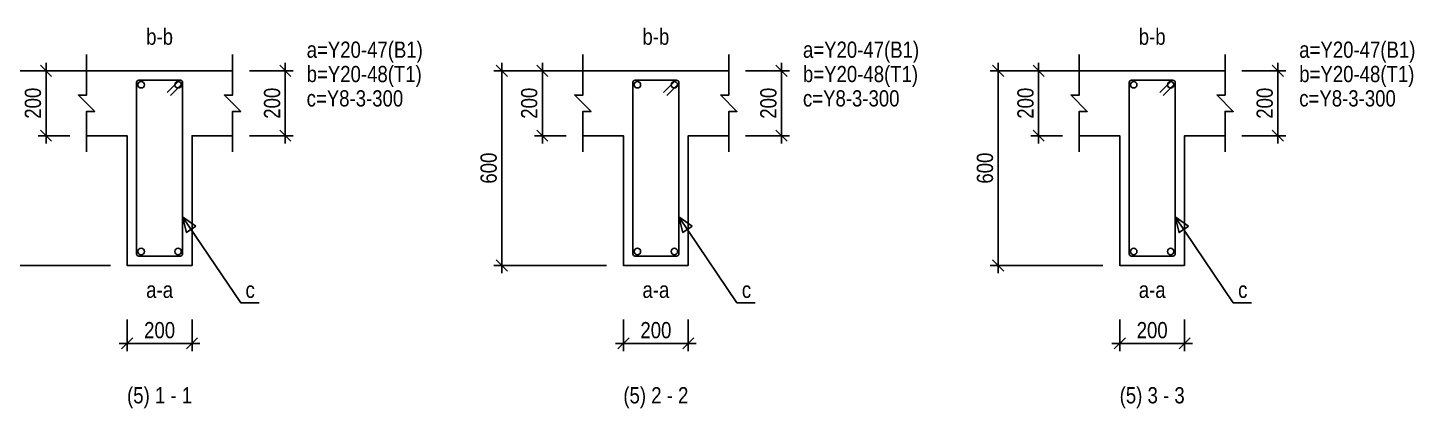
# Model space of a CAD drawing. Extents: x 0 to 206258, y -403073 to 0.
# Drawn here: x 91906 to 100455, y -257914 to -255569 of the extents above; entities that cross this region are included whole.
import ezdxf
from ezdxf.enums import TextEntityAlignment as Align

# ---------------------------------------------------------------- set-up
doc = ezdxf.new("R2010")
doc.units = 0
doc.header["$LTSCALE"] = 1000
doc.layers.add('Beam Line(D)', color=112, linetype='Continuous', true_color=0x00bd5e)
doc.layers.add('Link Label', color=94, linetype='Continuous', true_color=0x008100)
for name, color, linetype in [('Break Line', 5, 'Continuous'), ('Dimension Line', 5, 'Continuous'), ('Leader Line', 5, 'Continuous'), ('Link Line', 3, 'Continuous'), ('Rebar Label', 6, 'Continuous'), ('Rebar Line', 7, 'Continuous'), ('Section Label', 1, 'Continuous'), ('Top Rebar Label', 6, 'Continuous')]:
    doc.layers.add(name, color=color, linetype=linetype)
doc.styles.add('Dimension Text', font='ARIALN.TTF', dxfattribs={"height": 100})
doc.styles.add('Link Label', font='ARIALN.TTF', dxfattribs={"height": 100})
doc.styles.add('Rebar Label', font='ARIALN.TTF', dxfattribs={"height": 100})
doc.styles.add('Section Label', font='ARIALN.TTF', dxfattribs={"height": 100})
doc.styles.add('Top Rebar Label', font='ARIALN.TTF', dxfattribs={"height": 100})
doc.dimstyles.new('BEAM', dxfattribs={"dimtxt": 100, "dimasz": 30, "dimexe": 48.3, "dimexo": 103.5, "dimgap": 30, "dimtad": 1, "dimtoh": 1, "dimdec": 1, "dimlfac": 0.5, "dimdsep": 46, "dimtxsty": 'Dimension Text', "dimblk": 'PCDIM_TICK', "dimcen": 0.09, "dimclrd": 5, "dimclre": 5, "dimclrt": 5, "dimadec": 1, "dimazin": 0, "dimtp": 1, "dimtm": 1, "dimtfac": 1, "dimtdec": 4, "dimtofl": 0, "dimtmove": 0, "dimatfit": 3, "dimfxl": 1, "dimtolj": 1, "dimtzin": 0, "dimarcsym": 0})

# ---------------------------------------------------------------- blocks, each defined once
blk = doc.blocks.new('PCDIM_TICK')
at = {"layer": 'Dimension Line', "color": 0, "transparency": 33554687}
for p, q in [((1.15, 1.15), (-1.15, -1.15)), ((1.61, 0), (0, 0))]:
    blk.add_line(p, q, dxfattribs=at)
blk = doc.blocks.new('*U3324')
at = {"layer": 'Dimension Line', "color": 5, "true_color": 0x0000ff, "transparency": 16777216}
for p, q in [((93272.5, -255834.3), (93542.3, -255834.3)), ((93494, -256234.3), (93494, -255834.3)), ((93272.5, -256234.3), (93542.3, -256234.3))]:
    blk.add_line(p, q, dxfattribs=at)
at = {"layer": 'Dimension Line', "color": 5, "true_color": 0x0000ff, "transparency": 16777216, "xscale": 30, "yscale": 30}
for p, rotation in [((93494, -255834.3), 89.99999999999447), ((93494, -256234.3), 269.9999999999834)]:
    blk.add_blockref('PCDIM_TICK', p, dxfattribs=dict(at, rotation=rotation))
at = {"layer": 'Dimension Line', "color": 5, "true_color": 0x0000ff, "transparency": 16777216, "insert": (93464, -256034.3), "char_height": 100, "width": 182.775, "attachment_point": 8, "rotation": 90, "style": 'Dimension Text'}
blk.add_mtext('200', dxfattribs=at)
blk = doc.blocks.new('*U3325')
at = {"layer": 'Dimension Line', "color": 5, "true_color": 0x0000ff, "transparency": 16777216}
for p, q in [((92165.5, -255834.3), (91970.7, -255834.3)), ((92019, -256234.3), (92019, -255834.3)), ((92165.5, -256234.3), (91970.7, -256234.3))]:
    blk.add_line(p, q, dxfattribs=at)
at = {"layer": 'Dimension Line', "color": 5, "true_color": 0x0000ff, "transparency": 16777216, "xscale": 30, "yscale": 30}
for p, rotation in [((92019, -255834.3), 89.99999999999447), ((92019, -256234.3), 269.9999999999834)]:
    blk.add_blockref('PCDIM_TICK', p, dxfattribs=dict(at, rotation=rotation))
at = {"layer": 'Dimension Line', "color": 5, "true_color": 0x0000ff, "transparency": 16777216, "insert": (91989, -256034.3), "char_height": 100, "width": 182.775, "attachment_point": 8, "rotation": 90, "style": 'Dimension Text'}
blk.add_mtext('200', dxfattribs=at)
blk = doc.blocks.new('*U3326')
at = {"layer": 'Dimension Line', "color": 5, "true_color": 0x0000ff, "transparency": 16777216}
for p, q in [((92415.5, -255834.3), (91720.7, -255834.3)), ((91769, -257034.3), (91769, -255834.3)), ((92415.5, -257034.3), (91720.7, -257034.3))]:
    blk.add_line(p, q, dxfattribs=at)
at = {"layer": 'Dimension Line', "color": 5, "true_color": 0x0000ff, "transparency": 16777216, "xscale": 30, "yscale": 30}
for p, rotation in [((91769, -255834.3), 89.99999999999447), ((91769, -257034.3), 269.9999999999834)]:
    blk.add_blockref('PCDIM_TICK', p, dxfattribs=dict(at, rotation=rotation))
at = {"layer": 'Dimension Line', "color": 5, "true_color": 0x0000ff, "transparency": 16777216, "insert": (91739, -256434.3), "char_height": 100, "width": 181.97, "attachment_point": 8, "rotation": 90, "style": 'Dimension Text'}
blk.add_mtext('600', dxfattribs=at)
blk = doc.blocks.new('*U3327')
at = {"layer": 'Dimension Line', "color": 5, "true_color": 0x0000ff, "transparency": 16777216}
for p, q in [((92519, -257367.8), (92519, -257562.6)), ((92919, -257367.8), (92919, -257562.6)), ((92519, -257514.3), (92919, -257514.3))]:
    blk.add_line(p, q, dxfattribs=at)
at = {"layer": 'Dimension Line', "color": 5, "true_color": 0x0000ff, "transparency": 16777216, "xscale": 30, "yscale": 30, "rotation": 180.0000000000004}
blk.add_blockref('PCDIM_TICK', (92519, -257514.3), dxfattribs=at)
at = {"layer": 'Dimension Line', "color": 5, "true_color": 0x0000ff, "transparency": 16777216, "xscale": 30, "yscale": 30}
blk.add_blockref('PCDIM_TICK', (92919, -257514.3), dxfattribs=at)
at = {"layer": 'Dimension Line', "color": 5, "true_color": 0x0000ff, "transparency": 16777216, "insert": (92719, -257484.3), "char_height": 100, "width": 182.775, "attachment_point": 8, "style": 'Dimension Text'}
blk.add_mtext('200', dxfattribs=at)
blk = doc.blocks.new('*U3328')
at = {"layer": 'Dimension Line', "color": 5, "true_color": 0x0000ff, "transparency": 16777216}
for p, q in [((96332.7, -255834.3), (96602.5, -255834.3)), ((96554.2, -256234.3), (96554.2, -255834.3)), ((96332.7, -256234.3), (96602.5, -256234.3))]:
    blk.add_line(p, q, dxfattribs=at)
at = {"layer": 'Dimension Line', "color": 5, "true_color": 0x0000ff, "transparency": 16777216, "xscale": 30, "yscale": 30}
for p, rotation in [((96554.2, -255834.3), 89.99999999999447), ((96554.2, -256234.3), 269.9999999999834)]:
    blk.add_blockref('PCDIM_TICK', p, dxfattribs=dict(at, rotation=rotation))
at = {"layer": 'Dimension Line', "color": 5, "true_color": 0x0000ff, "transparency": 16777216, "insert": (96524.2, -256034.3), "char_height": 100, "width": 182.775, "attachment_point": 8, "rotation": 90, "style": 'Dimension Text'}
blk.add_mtext('200', dxfattribs=at)
blk = doc.blocks.new('*U3329')
at = {"layer": 'Dimension Line', "color": 5, "true_color": 0x0000ff, "transparency": 16777216}
for p, q in [((95225.7, -255834.3), (95030.9, -255834.3)), ((95079.2, -256234.3), (95079.2, -255834.3)), ((95225.7, -256234.3), (95030.9, -256234.3))]:
    blk.add_line(p, q, dxfattribs=at)
at = {"layer": 'Dimension Line', "color": 5, "true_color": 0x0000ff, "transparency": 16777216, "xscale": 30, "yscale": 30}
for p, rotation in [((95079.2, -255834.3), 89.99999999999447), ((95079.2, -256234.3), 269.9999999999834)]:
    blk.add_blockref('PCDIM_TICK', p, dxfattribs=dict(at, rotation=rotation))
at = {"layer": 'Dimension Line', "color": 5, "true_color": 0x0000ff, "transparency": 16777216, "insert": (95049.2, -256034.3), "char_height": 100, "width": 182.775, "attachment_point": 8, "rotation": 90, "style": 'Dimension Text'}
blk.add_mtext('200', dxfattribs=at)
blk = doc.blocks.new('*U3330')
at = {"layer": 'Dimension Line', "color": 5, "true_color": 0x0000ff, "transparency": 16777216}
for p, q in [((95475.7, -255834.3), (94780.9, -255834.3)), ((94829.2, -257034.3), (94829.2, -255834.3)), ((95475.7, -257034.3), (94780.9, -257034.3))]:
    blk.add_line(p, q, dxfattribs=at)
at = {"layer": 'Dimension Line', "color": 5, "true_color": 0x0000ff, "transparency": 16777216, "xscale": 30, "yscale": 30}
for p, rotation in [((94829.2, -255834.3), 89.99999999999447), ((94829.2, -257034.3), 269.9999999999834)]:
    blk.add_blockref('PCDIM_TICK', p, dxfattribs=dict(at, rotation=rotation))
at = {"layer": 'Dimension Line', "color": 5, "true_color": 0x0000ff, "transparency": 16777216, "insert": (94799.2, -256434.3), "char_height": 100, "width": 181.97, "attachment_point": 8, "rotation": 90, "style": 'Dimension Text'}
blk.add_mtext('600', dxfattribs=at)
blk = doc.blocks.new('*U3331')
at = {"layer": 'Dimension Line', "color": 5, "true_color": 0x0000ff, "transparency": 16777216}
for p, q in [((95579.2, -257367.8), (95579.2, -257562.6)), ((95979.2, -257367.8), (95979.2, -257562.6)), ((95579.2, -257514.3), (95979.2, -257514.3))]:
    blk.add_line(p, q, dxfattribs=at)
at = {"layer": 'Dimension Line', "color": 5, "true_color": 0x0000ff, "transparency": 16777216, "xscale": 30, "yscale": 30, "rotation": 180.0000000000004}
blk.add_blockref('PCDIM_TICK', (95579.2, -257514.3), dxfattribs=at)
at = {"layer": 'Dimension Line', "color": 5, "true_color": 0x0000ff, "transparency": 16777216, "xscale": 30, "yscale": 30}
blk.add_blockref('PCDIM_TICK', (95979.2, -257514.3), dxfattribs=at)
at = {"layer": 'Dimension Line', "color": 5, "true_color": 0x0000ff, "transparency": 16777216, "insert": (95779.2, -257484.3), "char_height": 100, "width": 182.775, "attachment_point": 8, "style": 'Dimension Text'}
blk.add_mtext('200', dxfattribs=at)
blk = doc.blocks.new('*U3332')
at = {"layer": 'Dimension Line', "color": 5, "true_color": 0x0000ff, "transparency": 16777216}
for p, q in [((99392.9, -255834.3), (99662.7, -255834.3)), ((99614.4, -256234.3), (99614.4, -255834.3)), ((99392.9, -256234.3), (99662.7, -256234.3))]:
    blk.add_line(p, q, dxfattribs=at)
at = {"layer": 'Dimension Line', "color": 5, "true_color": 0x0000ff, "transparency": 16777216, "xscale": 30, "yscale": 30}
for p, rotation in [((99614.4, -255834.3), 89.99999999999447), ((99614.4, -256234.3), 269.9999999999834)]:
    blk.add_blockref('PCDIM_TICK', p, dxfattribs=dict(at, rotation=rotation))
at = {"layer": 'Dimension Line', "color": 5, "true_color": 0x0000ff, "transparency": 16777216, "insert": (99584.4, -256034.3), "char_height": 100, "width": 182.775, "attachment_point": 8, "rotation": 90, "style": 'Dimension Text'}
blk.add_mtext('200', dxfattribs=at)
blk = doc.blocks.new('*U3333')
at = {"layer": 'Dimension Line', "color": 5, "true_color": 0x0000ff, "transparency": 16777216}
for p, q in [((98285.9, -255834.3), (98091.1, -255834.3)), ((98139.4, -256234.3), (98139.4, -255834.3)), ((98285.9, -256234.3), (98091.1, -256234.3))]:
    blk.add_line(p, q, dxfattribs=at)
at = {"layer": 'Dimension Line', "color": 5, "true_color": 0x0000ff, "transparency": 16777216, "xscale": 30, "yscale": 30}
for p, rotation in [((98139.4, -255834.3), 89.99999999999447), ((98139.4, -256234.3), 269.9999999999834)]:
    blk.add_blockref('PCDIM_TICK', p, dxfattribs=dict(at, rotation=rotation))
at = {"layer": 'Dimension Line', "color": 5, "true_color": 0x0000ff, "transparency": 16777216, "insert": (98109.4, -256034.3), "char_height": 100, "width": 182.775, "attachment_point": 8, "rotation": 90, "style": 'Dimension Text'}
blk.add_mtext('200', dxfattribs=at)
blk = doc.blocks.new('*U3334')
at = {"layer": 'Dimension Line', "color": 5, "true_color": 0x0000ff, "transparency": 16777216}
for p, q in [((98535.9, -255834.3), (97841.1, -255834.3)), ((97889.4, -257034.3), (97889.4, -255834.3)), ((98535.9, -257034.3), (97841.1, -257034.3))]:
    blk.add_line(p, q, dxfattribs=at)
at = {"layer": 'Dimension Line', "color": 5, "true_color": 0x0000ff, "transparency": 16777216, "xscale": 30, "yscale": 30}
for p, rotation in [((97889.4, -255834.3), 89.99999999999447), ((97889.4, -257034.3), 269.9999999999834)]:
    blk.add_blockref('PCDIM_TICK', p, dxfattribs=dict(at, rotation=rotation))
at = {"layer": 'Dimension Line', "color": 5, "true_color": 0x0000ff, "transparency": 16777216, "insert": (97859.4, -256434.3), "char_height": 100, "width": 181.97, "attachment_point": 8, "rotation": 90, "style": 'Dimension Text'}
blk.add_mtext('600', dxfattribs=at)
blk = doc.blocks.new('*U3335')
at = {"layer": 'Dimension Line', "color": 5, "true_color": 0x0000ff, "transparency": 16777216}
for p, q in [((98639.4, -257367.8), (98639.4, -257562.6)), ((99039.4, -257367.8), (99039.4, -257562.6)), ((98639.4, -257514.3), (99039.4, -257514.3))]:
    blk.add_line(p, q, dxfattribs=at)
at = {"layer": 'Dimension Line', "color": 5, "true_color": 0x0000ff, "transparency": 16777216, "xscale": 30, "yscale": 30, "rotation": 180.0000000000004}
blk.add_blockref('PCDIM_TICK', (98639.4, -257514.3), dxfattribs=at)
at = {"layer": 'Dimension Line', "color": 5, "true_color": 0x0000ff, "transparency": 16777216, "xscale": 30, "yscale": 30}
blk.add_blockref('PCDIM_TICK', (99039.4, -257514.3), dxfattribs=at)
at = {"layer": 'Dimension Line', "color": 5, "true_color": 0x0000ff, "transparency": 16777216, "insert": (98839.4, -257484.3), "char_height": 100, "width": 182.775, "attachment_point": 8, "style": 'Dimension Text'}
blk.add_mtext('200', dxfattribs=at)

msp = doc.modelspace()

# ---------------------------------------------------------------- linework, layer by layer
at = {"layer": 'Beam Line(D)', "transparency": 33554687}
for points in [[(92518.964, -255834.284), (92268.964, -255834.284)], [(92518.964, -255834.284), (92918.964, -255834.284)], [(92518.964, -255834.284), (92518.964, -255834.284)], [(92918.964, -255834.284), (92918.964, -255834.284)], [(92918.964, -255834.284), (93168.964, -255834.284)], [(95579.203, -255834.284), (95329.203, -255834.284)], [(95579.203, -255834.284), (95979.203, -255834.284)], [(95579.203, -255834.284), (95579.203, -255834.284)], [(95979.203, -255834.284), (95979.203, -255834.284)], [(95979.203, -255834.284), (96229.203, -255834.284)], [(98639.442, -255834.284), (98389.442, -255834.284)], [(98639.442, -255834.284), (99039.442, -255834.284)], [(98639.442, -255834.284), (98639.442, -255834.284)], [(99039.442, -255834.284), (99039.442, -255834.284)], [(99039.442, -255834.284), (99289.442, -255834.284)], [(92918.964, -257034.284), (92518.964, -257034.284), (92518.964, -256234.284), (92268.964, -256234.284)], [(92918.964, -257034.284), (92918.964, -256234.284), (93168.964, -256234.284)], [(95979.203, -257034.284), (95579.203, -257034.284), (95579.203, -256234.284), (95329.203, -256234.284)], [(95979.203, -257034.284), (95979.203, -256234.284), (96229.203, -256234.284)], [(99039.442, -257034.284), (98639.442, -257034.284), (98639.442, -256234.284), (98389.442, -256234.284)], [(99039.442, -257034.284), (99039.442, -256234.284), (99289.442, -256234.284)]]:
    msp.add_lwpolyline(points, dxfattribs=at)
at = {"layer": 'Break Line', "transparency": 33554687}
for points in [[(92268.964, -255734.284), (92268.964, -255984.284), (92218.964, -255984.284), (92318.964, -256084.284), (92268.964, -256084.284), (92268.964, -256334.284)], [(93168.964, -255734.284), (93168.964, -255984.284), (93118.964, -255984.284), (93218.964, -256084.284), (93168.964, -256084.284), (93168.964, -256334.284)], [(95329.203, -255734.284), (95329.203, -255984.284), (95279.203, -255984.284), (95379.203, -256084.284), (95329.203, -256084.284), (95329.203, -256334.284)], [(96229.203, -255734.284), (96229.203, -255984.284), (96179.203, -255984.284), (96279.203, -256084.284), (96229.203, -256084.284), (96229.203, -256334.284)], [(98389.442, -255734.284), (98389.442, -255984.284), (98339.442, -255984.284), (98439.442, -256084.284), (98389.442, -256084.284), (98389.442, -256334.284)], [(99289.442, -255734.284), (99289.442, -255984.284), (99239.442, -255984.284), (99339.442, -256084.284), (99289.442, -256084.284), (99289.442, -256334.284)]]:
    msp.add_lwpolyline(points, dxfattribs=at)
at = {"layer": 'Leader Line', "transparency": 33554687}
for points in [[(92941.905, -256793.008), (92885.22, -256831.297), (92860.964, -256734.283), (92941.905, -256793.008)], [(92860.964, -256734.283), (93218.964, -257264.284), (93332.094, -257264.284)], [(96002.143, -256793.008), (95945.459, -256831.296), (95921.202, -256734.283), (96002.143, -256793.008)], [(95921.202, -256734.283), (96279.203, -257264.284), (96392.332, -257264.284)], [(99062.381, -256793.007), (99005.697, -256831.296), (98981.441, -256734.282), (99062.381, -256793.007)], [(98981.441, -256734.282), (99339.442, -257264.284), (99452.571, -257264.284)]]:
    msp.add_lwpolyline(points, dxfattribs=at)
at = {"layer": 'Link Line', "transparency": 33554687}
for points in [[(92786.153, -255986.894), (92856.864, -255916.183, 0.66817864), (92846.964, -255892.284), (92590.964, -255892.284, 0.41421356), (92576.964, -255906.284), (92576.964, -256962.284, 0.41421356), (92590.964, -256976.284), (92846.964, -256976.284, 0.41421356), (92860.964, -256962.284), (92860.964, -255906.284, 0.66817864), (92837.065, -255896.384), (92766.354, -255967.095)], [(95846.392, -255986.894), (95917.103, -255916.183, 0.66817864), (95907.203, -255892.284), (95651.203, -255892.284, 0.41421356), (95637.203, -255906.284), (95637.203, -256962.284, 0.41421356), (95651.203, -256976.284), (95907.203, -256976.284, 0.41421356), (95921.203, -256962.284), (95921.203, -255906.284, 0.66817864), (95897.304, -255896.384), (95826.593, -255967.095)], [(98906.631, -255986.894), (98977.341, -255916.183, 0.66817864), (98967.442, -255892.284), (98711.442, -255892.284, 0.41421356), (98697.442, -255906.284), (98697.442, -256962.284, 0.41421356), (98711.442, -256976.284), (98967.442, -256976.284, 0.41421356), (98981.442, -256962.284), (98981.442, -255906.284, 0.66817864), (98957.542, -255896.384), (98886.832, -255967.095)]]:
    msp.add_lwpolyline(points, format="xyb", dxfattribs=at)
at = {"layer": 'Rebar Line', "transparency": 33554687}
for centre in [(92604.964, -255920.284), (92832.964, -255920.284), (95665.203, -255920.284), (95893.203, -255920.284), (98725.442, -255920.284), (98953.442, -255920.284), (92604.964, -256948.284), (92832.964, -256948.284), (95665.203, -256948.284), (95893.203, -256948.284), (98725.442, -256948.284), (98953.442, -256948.284)]:
    msp.add_circle(centre, 20, dxfattribs=at)

# ---------------------------------------------------------------- texts
at = {"layer": 'Link Label', "transparency": 33554687, "style": 'Link Label'}
for s, p in [(' c=Y8-3-300', (93593.964, -256054.284)), (' c=Y8-3-300', (96654.203, -256054.284)), (' c=Y8-3-300', (99714.442, -256054.284)), ('c', (93248.964, -257234.284)), ('c', (96309.203, -257234.284)), ('c', (99369.442, -257234.284))]:
    msp.add_text(s, height=100, dxfattribs=at).set_placement(p)
at = {"layer": 'Rebar Label', "transparency": 33554687, "style": 'Rebar Label'}
for s, p in [('b-b', (92718.964, -255704.284)), ('b-b', (95779.203, -255704.284)), ('b-b', (98839.442, -255704.284)), ('a-a', (92718.964, -257264.284)), ('a-a', (95779.203, -257264.284)), ('a-a', (98839.442, -257264.284))]:
    msp.add_text(s, height=100, dxfattribs=at).set_placement(p, align=Align.BOTTOM_CENTER)
for p in [(93593.964, -255754.284), (96654.203, -255754.284), (99714.442, -255754.284)]:
    msp.add_text(' a=Y20-47(B1)', height=100, dxfattribs=at).set_placement(p)
at = {"layer": 'Section Label', "transparency": 33554687, "style": 'Section Label'}
for s, p in [('(5) 1 - 1', (92718.964, -257914.284)), ('(5) 2 - 2', (95779.203, -257914.284)), ('(5) 3 - 3', (98839.442, -257914.284))]:
    msp.add_text(s, height=100, dxfattribs=at).set_placement(p, align=Align.BOTTOM_CENTER)
at = {"layer": 'Top Rebar Label', "transparency": 33554687, "style": 'Top Rebar Label'}
for p in [(93593.964, -255904.284), (96654.203, -255904.284), (99714.442, -255904.284)]:
    msp.add_text(' b=Y20-48(T1)', height=100, dxfattribs=at).set_placement(p)

# ---------------------------------------------------------------- dimensions: what is measured, and where the dimension line sits
at = {"layer": 'Dimension Line', "transparency": 33554687}
for base, p1, p2, text, picture, middle in [((91768.964, -256434.284), (92518.964, -257034.284), (92518.964, -255834.284), '600', '*U3326', (91768.964, -256434.284)), ((92018.964, -256034.284), (92268.964, -256234.284), (92268.964, -255834.284), '200', '*U3325', (92018.964, -256034.284)), ((93493.964, -256034.284), (93168.964, -256234.284), (93168.964, -255834.284), '200', '*U3324', (93493.964, -256034.284)), ((94829.203, -256434.284), (95579.203, -257034.284), (95579.203, -255834.284), '600', '*U3330', (94829.203, -256434.284)), ((95079.203, -256034.284), (95329.203, -256234.284), (95329.203, -255834.284), '200', '*U3329', (95079.203, -256034.284)), ((96554.203, -256034.284), (96229.203, -256234.284), (96229.203, -255834.284), '200', '*U3328', (96554.203, -256034.284)), ((97889.442, -256434.284), (98639.442, -257034.284), (98639.442, -255834.284), '600', '*U3334', (97889.442, -256434.284)), ((98139.442, -256034.284), (98389.442, -256234.284), (98389.442, -255834.284), '200', '*U3333', (98139.442, -256034.284)), ((99614.442, -256034.284), (99289.442, -256234.284), (99289.442, -255834.284), '200', '*U3332', (99614.442, -256034.284))]:
    dim = msp.add_linear_dim(base=base, p1=p1, p2=p2, angle=90, text=text, dimstyle='BEAM', override={"dimscale": 1, "dimtxt": 100, "dimasz": 30, "dimexe": 48.3, "dimexo": 103.5, "dimgap": 30, "dimtad": 1, "dimtih": 0, "dimdec": 1, "dimlfac": 0.5, "dimzin": 8, "dimlunit": 2, "dimpost": '', "dimtxsty": 'Dimension Text', "dimblk": 'PCDIM_TICK', "dimse1": 0, "dimse2": 0, "dimsd2": 0, "dimclrd": 5, "dimclre": 5, "dimclrt": 5, "dimaunit": 0, "dimadec": 1, "dimazin": 0, "dimtol": 0, "dimtp": 1, "dimtm": 1, "dimtmove": 0}, dxfattribs=at)
    dim.commit()
    dim.dimension.update_dxf_attribs({"geometry": picture, "text_midpoint": middle})
for base, p1, p2, picture, middle in [((92718.964, -257514.284), (92518.964, -257264.284), (92918.964, -257264.284), '*U3327', (92718.964, -257514.284)), ((95779.203, -257514.284), (95579.203, -257264.284), (95979.203, -257264.284), '*U3331', (95779.203, -257514.284)), ((98839.442, -257514.284), (98639.442, -257264.284), (99039.442, -257264.284), '*U3335', (98839.442, -257514.284))]:
    dim = msp.add_linear_dim(base=base, p1=p1, p2=p2, text='200', dimstyle='BEAM', override={"dimscale": 1, "dimtxt": 100, "dimasz": 30, "dimexe": 48.3, "dimexo": 103.5, "dimgap": 30, "dimtad": 1, "dimtih": 0, "dimdec": 1, "dimlfac": 0.5, "dimzin": 8, "dimlunit": 2, "dimpost": '', "dimtxsty": 'Dimension Text', "dimblk": 'PCDIM_TICK', "dimse1": 0, "dimse2": 0, "dimsd2": 0, "dimclrd": 5, "dimclre": 5, "dimclrt": 5, "dimaunit": 0, "dimadec": 1, "dimazin": 0, "dimtol": 0, "dimtp": 1, "dimtm": 1, "dimtmove": 0}, dxfattribs=at)
    dim.commit()
    dim.dimension.update_dxf_attribs({"geometry": picture, "text_midpoint": middle})

doc.saveas('drawing.dxf')
